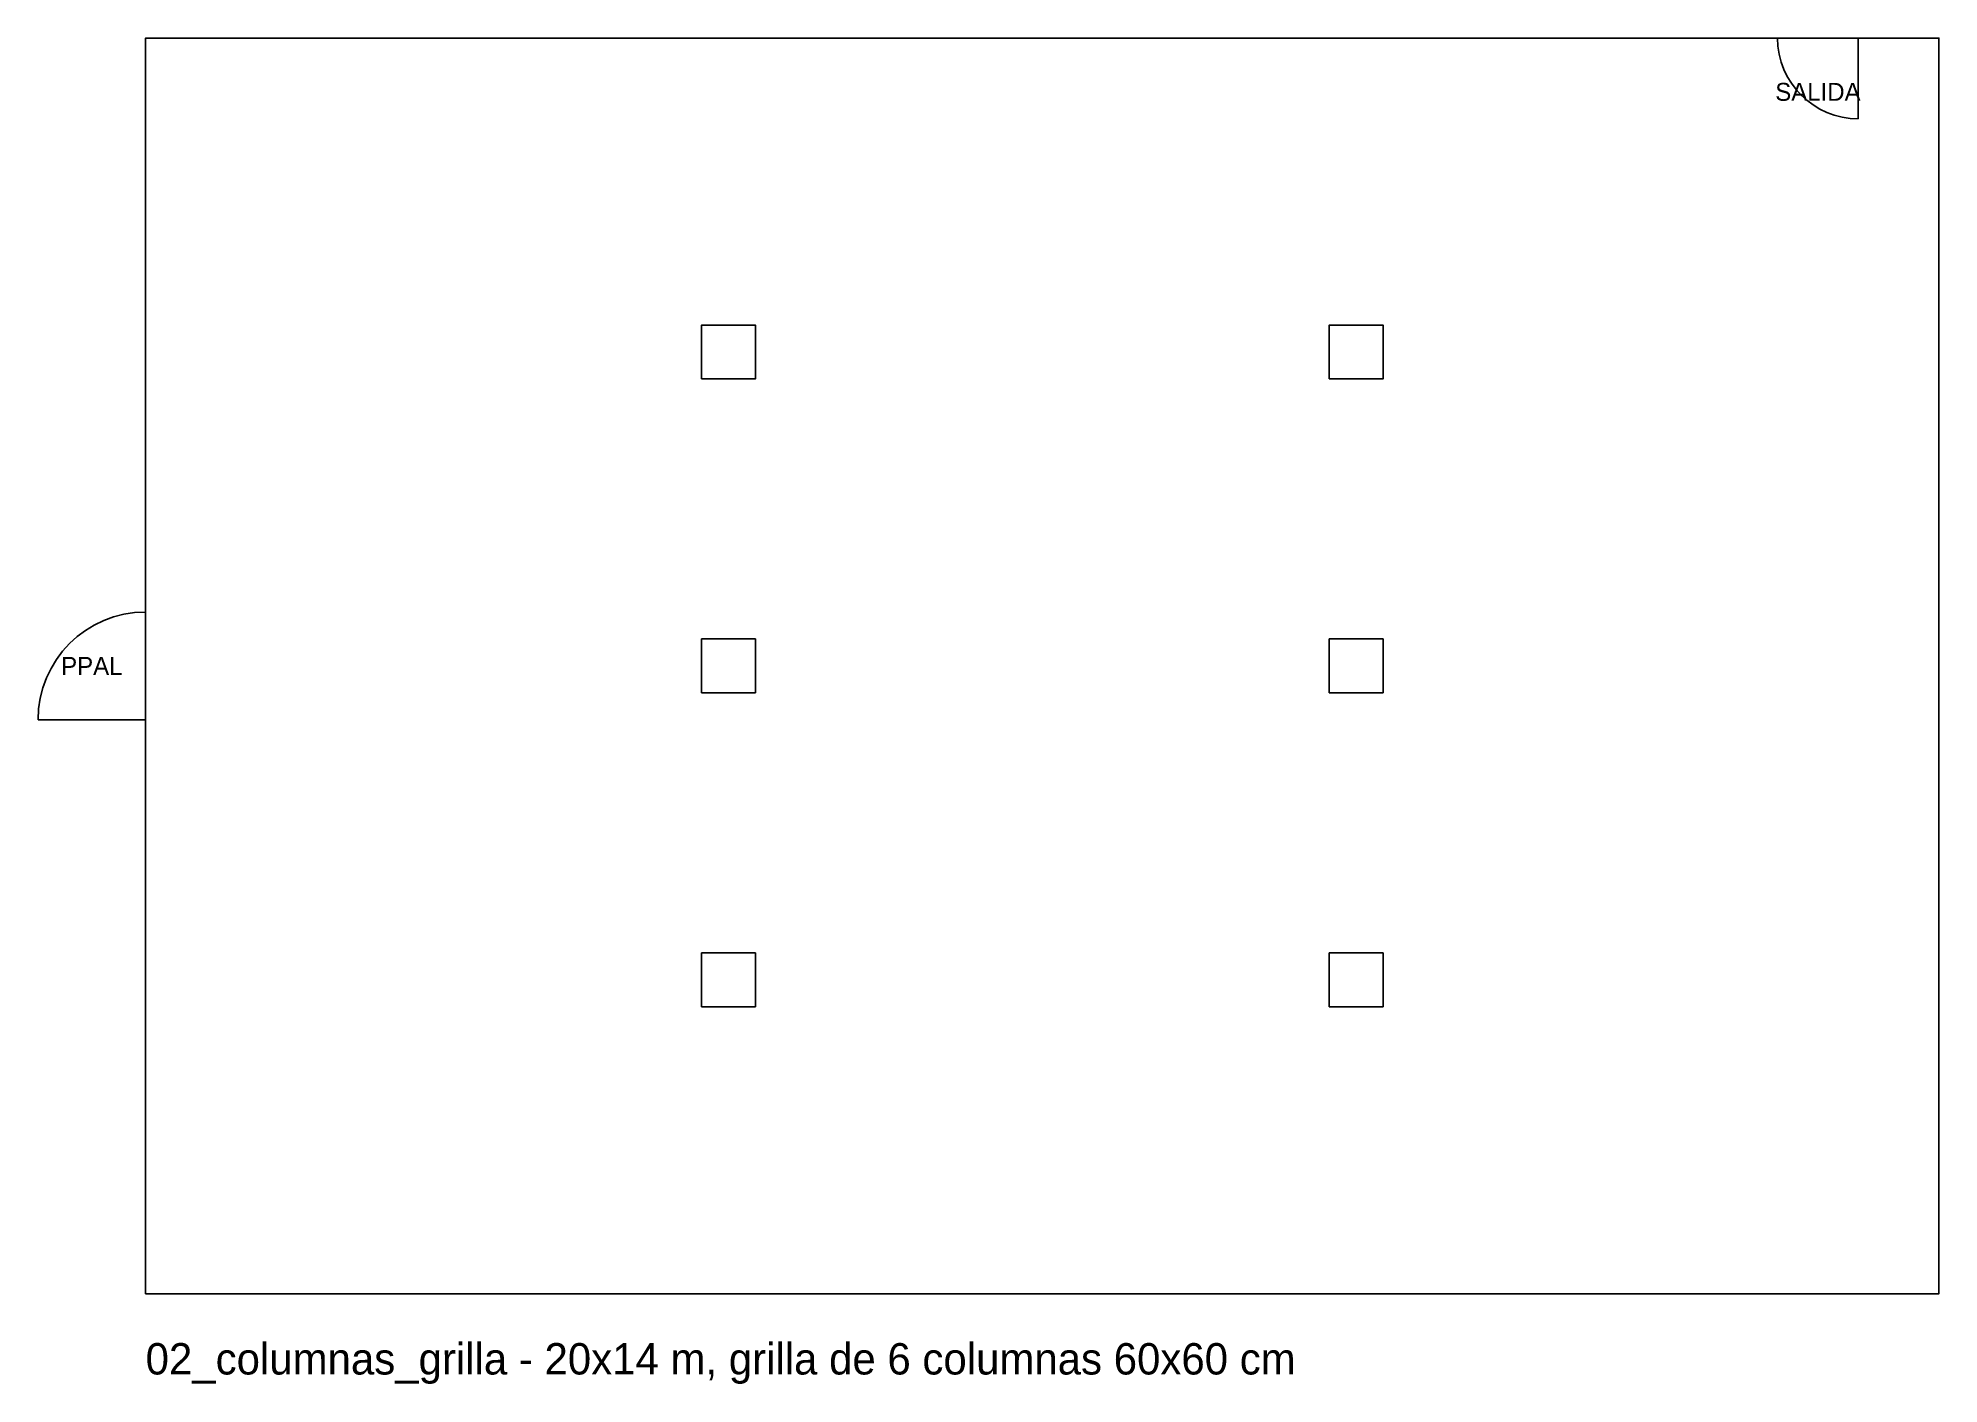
# Model space of a CAD drawing. Header units: millimetres. Extents: x -1200 to 20000, y -1006 to 14000.
import ezdxf
from ezdxf.enums import TextEntityAlignment as Align

# ---------------------------------------------------------------- set-up
doc = ezdxf.new("R2010")
doc.units = ezdxf.units.MM
for name, color, linetype in [('A-COLUMNA', 1, 'Continuous'), ('A-MURO-EXT', 7, 'Continuous'), ('A-PUERTA-PPAL', 3, 'Continuous'), ('A-PUERTA-SALIDA', 2, 'Continuous'), ('A-TEXTO', 8, 'Continuous'), ('A-VENTANA', 140, 'Continuous')]:
    doc.layers.add(name, color=color, linetype=linetype)

msp = doc.modelspace()

# ---------------------------------------------------------------- linework, layer by layer
at = {"layer": 'A-COLUMNA'}
for points in [[(6200, 10200), (6800, 10200), (6800, 10800), (6200, 10800)], [(13200, 10200), (13800, 10200), (13800, 10800), (13200, 10800)], [(6200, 6700), (6800, 6700), (6800, 7300), (6200, 7300)], [(13200, 6700), (13800, 6700), (13800, 7300), (13200, 7300)], [(6200, 3200), (6800, 3200), (6800, 3800), (6200, 3800)], [(13200, 3200), (13800, 3200), (13800, 3800), (13200, 3800)]]:
    msp.add_lwpolyline(points, close=True, dxfattribs=at)
at = {"layer": 'A-MURO-EXT'}
msp.add_lwpolyline([(0, 0), (20000, 0), (20000, 14000), (0, 14000)], close=True, dxfattribs=at)
at = {"layer": 'A-PUERTA-PPAL'}
for q in [(0, 7600), (-1200, 6400)]:
    msp.add_line((0, 6400), q, dxfattribs=at)
msp.add_arc((0, 6400), 1200, 90, 180, dxfattribs=at)
at = {"layer": 'A-PUERTA-SALIDA'}
for q in [(18200, 14000), (19100, 13100)]:
    msp.add_line((19100, 14000), q, dxfattribs=at)
msp.add_arc((19100, 14000), 900, 180, -90, dxfattribs=at)
at = {"layer": 'A-VENTANA'}
for p, q in [((20000, 1000), (20000, 13000)), ((2000, 0), (18000, 0))]:
    msp.add_line(p, q, dxfattribs=at)

# ---------------------------------------------------------------- texts
at = {"layer": 'A-TEXTO'}
for s, p in [('SALIDA', (18650, 13400)), ('PPAL', (-600, 7000))]:
    msp.add_text(s, height=200, dxfattribs=at).set_placement(p, align=Align.MIDDLE_CENTER)
msp.add_text('02_columnas_grilla - 20x14 m, grilla de 6 columnas 60x60 cm', height=350, dxfattribs=at).set_placement((0, -900))

doc.saveas('drawing.dxf')
